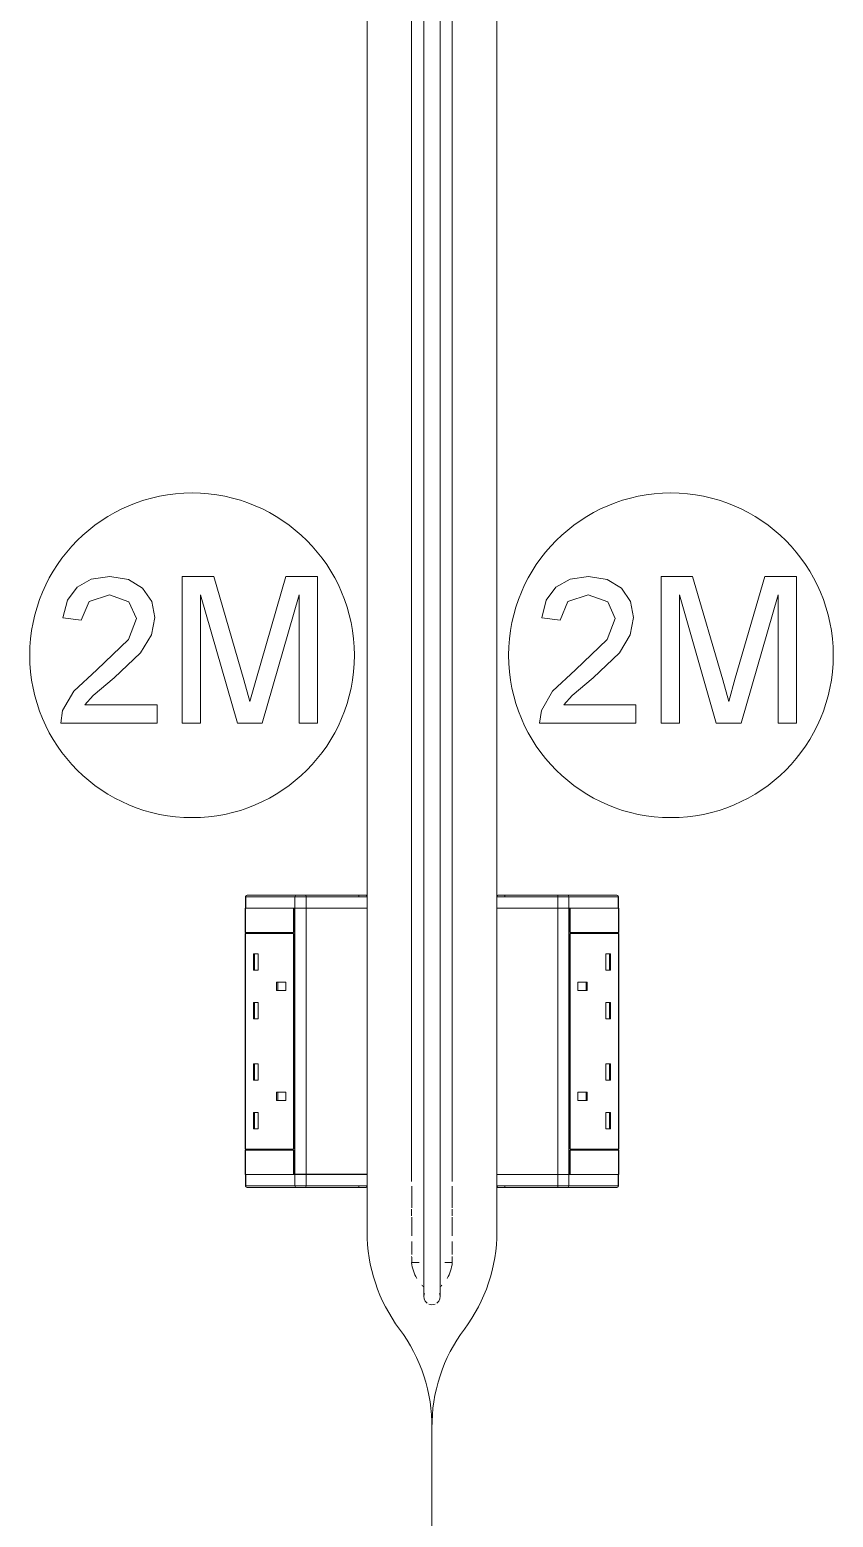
# Model space of a CAD drawing. Header units: millimetres. Extents: x 155927 to 295199, y -4084 to 97293.
# Drawn here: x 186721 to 187216, y 12139 to 13055 of the extents above; entities that cross this region are included whole.
import ezdxf

# ---------------------------------------------------------------- set-up
doc = ezdxf.new("R2010")
doc.units = ezdxf.units.MM
doc.header["$MEASUREMENT"] = 0
doc.layers.add('I-FURN', color=8, linetype='CONTINUOUS', lineweight=9)

msp = doc.modelspace()

# ---------------------------------------------------------------- linework, layer by layer
at = {"layer": 'I-FURN'}
for p, q in [((186928.98, 12520.8), (186928.98, 13224.5)), ((186928.98, 13224.5), (186928.98, 12520.8)), ((187008.98, 13224.5), (187008.98, 12520.8)), ((187008.98, 12520.8), (187008.98, 13224.5)), ((186956.45, 12345.41), (186956.45, 13183.59)), ((186963.98, 13183.59), (186963.98, 12345.41)), ((186973.98, 12345.41), (186973.98, 13183.59)), ((186981.51, 13183.59), (186981.51, 12345.41)), ((186750.33, 12711.54), (186744.41, 12703.56)), ((186759.13, 12716.43), (186750.33, 12711.54)), ((186770.49, 12718.05), (186759.13, 12716.43)), ((186781.94, 12716.24), (186770.49, 12718.05)), ((186790.72, 12710.81), (186781.94, 12716.24)), ((186796.31, 12702.7), (186790.72, 12710.81)), ((186834.57, 12718.05), (186815.13, 12718.05)), ((186815.13, 12718.05), (186815.13, 12627.64)), ((186853.07, 12654.33), (186834.57, 12718.05)), ((186879.03, 12718.05), (186860.84, 12655.43)), ((186898.47, 12718.05), (186879.03, 12718.05)), ((186898.47, 12627.64), (186898.47, 12718.05)), ((187045.33, 12711.54), (187039.41, 12703.56)), ((187054.13, 12716.43), (187045.33, 12711.54)), ((187065.49, 12718.05), (187054.13, 12716.43)), ((187076.94, 12716.24), (187065.49, 12718.05)), ((187085.72, 12710.81), (187076.94, 12716.24)), ((187091.31, 12702.7), (187085.72, 12710.81)), ((187129.57, 12718.05), (187110.13, 12718.05)), ((187110.13, 12718.05), (187110.13, 12627.64)), ((187148.07, 12654.33), (187129.57, 12718.05)), ((187174.03, 12718.05), (187155.84, 12655.43)), ((187193.47, 12718.05), (187174.03, 12718.05)), ((187193.47, 12627.64), (187193.47, 12718.05)), ((186744.41, 12703.56), (186741.67, 12692.63)), ((186752.97, 12691.21), (186757.72, 12702.62)), ((186757.72, 12702.62), (186770.25, 12706.75)), ((186770.25, 12706.75), (186782.27, 12702.53)), ((186782.27, 12702.53), (186786.87, 12692.16)), ((186798.17, 12692.85), (186796.31, 12702.7)), ((186826.43, 12627.64), (186826.43, 12706.75)), ((186826.43, 12706.75), (186849.14, 12627.64)), ((186864.46, 12627.64), (186887.17, 12706.75)), ((186887.17, 12706.75), (186887.17, 12627.64)), ((187039.41, 12703.56), (187036.67, 12692.63)), ((187047.97, 12691.21), (187052.72, 12702.62)), ((187052.72, 12702.62), (187065.25, 12706.75)), ((187065.25, 12706.75), (187077.27, 12702.53)), ((187077.27, 12702.53), (187081.87, 12692.16)), ((187093.17, 12692.85), (187091.31, 12702.7)), ((187121.43, 12627.64), (187121.43, 12706.75)), ((187121.43, 12706.75), (187144.14, 12627.64)), ((187159.46, 12627.64), (187182.17, 12706.75)), ((187182.17, 12706.75), (187182.17, 12627.64)), ((186741.67, 12692.63), (186752.97, 12691.21)), ((186786.87, 12692.16), (186781.99, 12679.36)), ((186796.16, 12682.13), (186798.17, 12692.85)), ((187036.67, 12692.63), (187047.97, 12691.21)), ((187081.87, 12692.16), (187076.99, 12679.36)), ((187091.16, 12682.13), (187093.17, 12692.85)), ((186789.49, 12671.05), (186796.16, 12682.13)), ((187084.49, 12671.05), (187091.16, 12682.13)), ((186781.99, 12679.36), (186762.48, 12660.53)), ((187076.99, 12679.36), (187057.48, 12660.53)), ((186773.3, 12655.57), (186789.49, 12671.05)), ((187068.3, 12655.57), (187084.49, 12671.05)), ((186762.48, 12660.53), (186748.33, 12647.43)), ((186760.3, 12644.69), (186773.3, 12655.57)), ((186860.84, 12655.43), (186856.8, 12641.02)), ((187057.48, 12660.53), (187043.33, 12647.43)), ((187055.3, 12644.69), (187068.3, 12655.57)), ((187155.84, 12655.43), (187151.8, 12641.02)), ((186748.33, 12647.43), (186741.47, 12635.43)), ((186856.8, 12641.02), (186853.07, 12654.33)), ((187043.33, 12647.43), (187036.47, 12635.43)), ((187151.8, 12641.02), (187148.07, 12654.33)), ((186755.2, 12638.94), (186760.3, 12644.69)), ((186799.59, 12638.94), (186755.2, 12638.94)), ((186799.59, 12627.64), (186799.59, 12638.94)), ((187050.2, 12638.94), (187055.3, 12644.69)), ((187094.59, 12638.94), (187050.2, 12638.94)), ((187094.59, 12627.64), (187094.59, 12638.94)), ((186741.47, 12635.43), (186740.25, 12627.64)), ((186740.25, 12627.64), (186799.59, 12627.64)), ((186815.13, 12627.64), (186826.43, 12627.64)), ((186849.14, 12627.64), (186864.46, 12627.64)), ((186887.17, 12627.64), (186898.47, 12627.64)), ((187036.47, 12635.43), (187035.25, 12627.64)), ((187035.25, 12627.64), (187094.59, 12627.64)), ((187110.13, 12627.64), (187121.43, 12627.64)), ((187144.14, 12627.64), (187159.46, 12627.64)), ((187182.17, 12627.64), (187193.47, 12627.64)), ((186854.14, 12520.8), (186854.14, 12513.8)), ((186854.14, 12520.8), (186854.32, 12520.8)), ((186854.14, 12520.8), (186854.14, 12513.8)), ((186854.14, 12513.8), (186854.14, 12520.8)), ((186854.32, 12520.8), (186884.6, 12520.8)), ((186854.32, 12520.8), (186854.32, 12513.8)), ((186854.47, 12521.54), (186854.5, 12521.57)), ((186885.42, 12521.8), (186855.14, 12521.8)), ((186885.42, 12521.8), (186855.14, 12521.8)), ((186884.6, 12520.8), (186891.52, 12520.8)), ((186884.6, 12520.8), (186884.6, 12513.8)), ((186885.42, 12521.8), (186923.99, 12521.8)), ((186890.95, 12521.8), (186885.42, 12521.8)), ((186927.98, 12521.8), (186890.95, 12521.8)), ((186891.52, 12520.8), (186928.98, 12520.8)), ((186891.52, 12520.8), (186891.52, 12513.8)), ((186923.99, 12521.8), (186923.99, 12520.8)), ((186923.99, 12521.8), (186927.98, 12521.8)), ((186928.98, 12520.8), (186928.98, 12513.8)), ((186928.99, 12513.8), (186928.99, 12520.8)), ((187008.97, 12520.8), (187008.97, 12513.8)), ((187008.98, 12520.8), (187046.43, 12520.8)), ((187008.98, 12520.8), (187008.98, 12513.8)), ((187009.97, 12521.8), (187009.97, 12521.8)), ((187047, 12521.8), (187009.97, 12521.8)), ((187009.97, 12521.8), (187013.97, 12521.8)), ((187013.97, 12520.8), (187013.97, 12521.8)), ((187013.97, 12521.8), (187052.53, 12521.8)), ((187046.43, 12520.8), (187053.35, 12520.8)), ((187046.43, 12520.8), (187046.43, 12513.8)), ((187052.53, 12521.8), (187047, 12521.8)), ((187082.81, 12521.8), (187052.53, 12521.8)), ((187082.81, 12521.8), (187052.53, 12521.8)), ((187053.35, 12520.8), (187083.63, 12520.8)), ((187053.35, 12520.8), (187053.35, 12513.8)), ((187083.44, 12521.57), (187083.47, 12521.55)), ((187083.63, 12520.8), (187083.81, 12520.8)), ((187083.63, 12520.8), (187083.63, 12513.8)), ((187083.81, 12513.8), (187083.81, 12520.8)), ((187083.81, 12513.8), (187083.81, 12520.8)), ((187083.81, 12513.8), (187083.81, 12520.8)), ((186853.94, 12498.73), (186853.94, 12513.73)), ((186853.94, 12513.73), (186883.77, 12513.73)), ((186854.14, 12513.8), (186854.32, 12513.8)), ((186854.14, 12513.7), (186854.14, 12349.8)), ((186854.32, 12513.8), (186884.6, 12513.8)), ((186883.77, 12513.73), (186883.77, 12498.73)), ((186883.97, 12498.73), (186883.97, 12513.7)), ((186883.97, 12513.7), (186884.6, 12513.7)), ((186884.6, 12513.8), (186891.52, 12513.8)), ((186891.52, 12513.7), (186884.6, 12513.7)), ((186884.6, 12513.7), (186884.6, 12349.8)), ((186891.52, 12513.8), (186928.98, 12513.8)), ((186928.98, 12513.7), (186891.52, 12513.7)), ((186891.52, 12513.7), (186891.52, 12349.8)), ((186928.98, 12513.7), (186928.98, 12349.8)), ((186928.99, 12349.8), (186928.99, 12513.7)), ((187008.97, 12513.67), (187008.97, 12349.77)), ((187008.98, 12513.8), (187046.43, 12513.8)), ((187008.98, 12349.77), (187008.98, 12513.67)), ((187046.43, 12513.67), (187008.98, 12513.67)), ((187046.43, 12513.8), (187053.35, 12513.8)), ((187046.43, 12349.77), (187046.43, 12513.67)), ((187053.35, 12513.67), (187046.43, 12513.67)), ((187054.19, 12513.73), (187051.73, 12513.73)), ((187053.35, 12513.8), (187083.63, 12513.8)), ((187053.35, 12349.77), (187053.35, 12513.67)), ((187053.35, 12513.67), (187053.99, 12513.67)), ((187053.99, 12513.67), (187053.99, 12498.73)), ((187054.19, 12498.73), (187054.19, 12513.73)), ((187054.19, 12513.73), (187084.01, 12513.73)), ((187083.63, 12513.8), (187083.81, 12513.8)), ((187083.81, 12349.77), (187083.81, 12513.67)), ((187084.01, 12513.73), (187084.01, 12498.73)), ((186883.77, 12498.73), (186853.94, 12498.73)), ((186854.32, 12498.23), (186854.32, 12498.73)), ((187084.01, 12498.73), (187054.19, 12498.73)), ((187083.63, 12498.73), (187083.63, 12498.23)), ((186853.94, 12498.23), (186883.77, 12498.23)), ((186853.94, 12365.23), (186853.94, 12498.23)), ((186883.77, 12498.23), (186883.77, 12365.23)), ((186883.97, 12365.23), (186883.97, 12498.23)), ((187053.99, 12498.23), (187053.99, 12365.23)), ((187054.19, 12365.23), (187054.19, 12498.23)), ((187084.01, 12498.23), (187054.19, 12498.23)), ((187084.01, 12498.23), (187084.01, 12365.23)), ((186858.97, 12485.63), (186858.97, 12475.63)), ((186858.97, 12485.63), (186861.83, 12485.63)), ((186859.7, 12485.63), (186859.7, 12475.63)), ((186861.83, 12485.63), (186861.83, 12475.63)), ((187078.99, 12485.63), (187076.12, 12485.63)), ((187076.12, 12475.63), (187076.12, 12485.63)), ((187078.25, 12475.63), (187078.25, 12485.63)), ((187078.99, 12475.63), (187078.99, 12485.63)), ((186858.97, 12475.63), (186861.83, 12475.63)), ((187078.99, 12475.63), (187076.12, 12475.63)), ((186873.3, 12468.13), (186873.3, 12463.13)), ((186879.04, 12468.13), (186873.3, 12468.13)), ((186873.3, 12463.13), (186879.04, 12463.13)), ((186874.04, 12468.13), (186874.04, 12463.13)), ((186879.04, 12463.13), (186879.04, 12468.13)), ((187064.65, 12468.13), (187058.91, 12468.13)), ((187058.91, 12463.13), (187058.91, 12468.13)), ((187064.65, 12463.13), (187058.91, 12463.13)), ((187063.91, 12463.13), (187063.91, 12468.13)), ((187064.65, 12463.13), (187064.65, 12468.13)), ((186858.97, 12455.63), (186858.97, 12445.63)), ((186858.97, 12455.63), (186861.83, 12455.63)), ((186859.7, 12455.63), (186859.7, 12445.63)), ((186861.83, 12455.63), (186861.83, 12445.63)), ((187078.99, 12455.63), (187076.12, 12455.63)), ((187076.12, 12445.63), (187076.12, 12455.63)), ((187078.25, 12445.63), (187078.25, 12455.63)), ((187078.99, 12445.63), (187078.99, 12455.63)), ((186858.97, 12445.63), (186861.83, 12445.63)), ((187078.99, 12445.63), (187076.12, 12445.63)), ((186858.97, 12417.84), (186858.97, 12407.84)), ((186858.97, 12417.84), (186861.83, 12417.84)), ((186859.7, 12417.84), (186859.7, 12407.84)), ((186861.83, 12417.84), (186861.83, 12407.84)), ((187078.99, 12417.84), (187076.12, 12417.84)), ((187076.12, 12407.84), (187076.12, 12417.84)), ((187078.25, 12407.84), (187078.25, 12417.84)), ((187078.99, 12407.84), (187078.99, 12417.84)), ((186858.97, 12407.84), (186861.83, 12407.84)), ((187078.99, 12407.84), (187076.12, 12407.84)), ((186873.3, 12400.34), (186873.3, 12395.34)), ((186873.3, 12400.34), (186879.04, 12400.34)), ((186874.04, 12400.34), (186874.04, 12395.34)), ((186879.04, 12400.34), (186879.04, 12395.34)), ((187058.91, 12400.34), (187058.91, 12395.34)), ((187064.65, 12400.34), (187058.91, 12400.34)), ((187063.91, 12395.34), (187063.91, 12400.34)), ((187064.65, 12395.34), (187064.65, 12400.34)), ((186873.3, 12395.34), (186879.04, 12395.34)), ((187058.91, 12395.34), (187064.65, 12395.34)), ((186858.97, 12387.84), (186858.97, 12377.84)), ((186858.97, 12387.84), (186861.83, 12387.84)), ((186859.7, 12387.84), (186859.7, 12377.84)), ((186861.83, 12387.84), (186861.83, 12377.84)), ((187078.99, 12387.84), (187076.12, 12387.84)), ((187076.12, 12377.84), (187076.12, 12387.84)), ((187078.25, 12377.84), (187078.25, 12387.84)), ((187078.99, 12377.84), (187078.99, 12387.84)), ((186858.97, 12377.84), (186861.83, 12377.84)), ((187078.99, 12377.84), (187076.12, 12377.84)), ((186853.94, 12365.23), (186883.77, 12365.23)), ((186853.94, 12364.73), (186883.77, 12364.73)), ((186853.94, 12349.73), (186853.94, 12364.73)), ((186854.32, 12364.73), (186854.32, 12365.23)), ((186883.77, 12364.73), (186883.77, 12349.73)), ((186883.97, 12349.8), (186883.97, 12364.73)), ((187053.99, 12364.73), (187053.99, 12349.77)), ((187084.01, 12365.23), (187054.19, 12365.23)), ((187054.19, 12349.73), (187054.19, 12364.73)), ((187054.19, 12364.73), (187084.01, 12364.73)), ((187083.63, 12365.23), (187083.63, 12364.73)), ((187084.01, 12364.73), (187084.01, 12349.73)), ((186883.77, 12349.73), (186853.94, 12349.73)), ((186854.14, 12349.67), (186854.14, 12342.67)), ((186854.32, 12349.67), (186854.14, 12349.67)), ((186854.14, 12349.67), (186854.14, 12342.67)), ((186854.14, 12349.67), (186854.14, 12342.67)), ((186854.32, 12342.67), (186854.32, 12349.67)), ((186884.6, 12349.67), (186854.32, 12349.67)), ((186883.77, 12349.73), (186886.22, 12349.73)), ((186884.6, 12349.8), (186883.97, 12349.8)), ((186884.6, 12349.8), (186891.52, 12349.8)), ((186884.6, 12342.67), (186884.6, 12349.67)), ((186891.52, 12349.67), (186884.6, 12349.67)), ((186891.52, 12349.8), (186928.98, 12349.8)), ((186891.52, 12342.67), (186891.52, 12349.67)), ((186928.98, 12349.67), (186891.52, 12349.67)), ((186928.98, 12342.67), (186928.98, 12349.67)), ((186928.99, 12342.67), (186928.99, 12349.67)), ((186963.98, 12345.41), (186963.98, 12342.57)), ((186973.98, 12344.64), (186973.98, 12345.41)), ((186973.98, 12341.81), (186973.98, 12344.64)), ((187008.97, 12349.67), (187008.97, 12342.67)), ((187008.98, 12349.77), (187046.43, 12349.77)), ((187008.98, 12342.67), (187008.98, 12349.67)), ((187046.43, 12349.67), (187008.98, 12349.67)), ((187046.43, 12349.77), (187053.35, 12349.77)), ((187046.43, 12342.67), (187046.43, 12349.67)), ((187053.35, 12349.67), (187046.43, 12349.67)), ((187053.99, 12349.77), (187053.35, 12349.77)), ((187053.35, 12342.67), (187053.35, 12349.67)), ((187083.63, 12349.67), (187053.35, 12349.67)), ((187084.01, 12349.73), (187054.19, 12349.73)), ((187083.63, 12342.67), (187083.63, 12349.67)), ((187083.81, 12349.67), (187083.63, 12349.67)), ((187083.81, 12342.67), (187083.81, 12349.67)), ((187083.81, 12342.67), (187083.81, 12349.67)), ((187083.81, 12349.67), (187083.81, 12342.67)), ((186854.32, 12342.67), (186854.14, 12342.67)), ((186884.6, 12342.67), (186854.32, 12342.67)), ((186854.51, 12341.9), (186854.48, 12341.92)), ((186855.14, 12341.67), (186885.42, 12341.67)), ((186855.14, 12341.67), (186885.42, 12341.67)), ((186891.52, 12342.67), (186884.6, 12342.67)), ((186923.99, 12341.67), (186885.42, 12341.67)), ((186885.42, 12341.67), (186890.95, 12341.67)), ((186890.95, 12341.67), (186927.98, 12341.67)), ((186928.98, 12342.67), (186891.52, 12342.67)), ((186923.99, 12342.67), (186923.99, 12341.67)), ((186927.98, 12341.67), (186923.99, 12341.67)), ((186927.98, 12341.67), (186927.99, 12341.67)), ((186928.98, 12314.5), (186928.98, 12342.67)), ((186928.98, 12342.67), (186928.98, 12314.5)), ((186956.48, 12329.22), (186956.48, 12342.46)), ((186963.98, 12342.57), (186963.98, 12339.74)), ((186963.98, 12339.74), (186963.98, 12336.92)), ((186963.98, 12336.92), (186963.98, 12334.11)), ((186963.98, 12334.11), (186963.98, 12331.32)), ((186973.98, 12338.98), (186973.98, 12341.81)), ((186973.98, 12336.16), (186973.98, 12338.98)), ((186973.98, 12333.36), (186973.98, 12336.16)), ((186981.48, 12342.46), (186981.48, 12329.22)), ((187008.98, 12342.67), (187008.98, 12314.5)), ((187008.98, 12314.5), (187008.98, 12342.67)), ((187046.43, 12342.67), (187008.98, 12342.67)), ((187013.97, 12341.67), (187009.97, 12341.67)), ((187009.97, 12341.67), (187047, 12341.67)), ((187013.97, 12341.67), (187013.97, 12342.67)), ((187052.53, 12341.67), (187013.97, 12341.67)), ((187053.35, 12342.67), (187046.43, 12342.67)), ((187047, 12341.67), (187052.53, 12341.67)), ((187052.53, 12341.67), (187082.81, 12341.67)), ((187052.53, 12341.67), (187082.81, 12341.67)), ((187083.63, 12342.67), (187053.35, 12342.67)), ((187083.48, 12341.93), (187083.45, 12341.9)), ((187083.81, 12342.67), (187083.63, 12342.67)), ((186956.45, 12324.25), (186956.45, 12328.33)), ((186963.98, 12331.32), (186963.98, 12328.55)), ((186963.98, 12328.55), (186963.98, 12325.81)), ((186963.98, 12325.81), (186963.98, 12323.1)), ((186973.98, 12330.57), (186973.98, 12333.36)), ((186973.98, 12327.81), (186973.98, 12330.57)), ((186973.98, 12325.08), (186973.98, 12327.81)), ((186973.98, 12322.38), (186973.98, 12325.08)), ((186981.51, 12328.33), (186981.51, 12324.25)), ((186956.48, 12311.99), (186956.48, 12323.49)), ((186963.98, 12323.1), (186963.98, 12320.43)), ((186963.98, 12320.43), (186963.98, 12317.79)), ((186963.98, 12317.79), (186963.98, 12315.2)), ((186973.98, 12319.71), (186973.98, 12322.38)), ((186973.98, 12317.09), (186973.98, 12319.71)), ((186973.98, 12314.51), (186973.98, 12317.09)), ((186981.48, 12323.49), (186981.48, 12311.99)), ((186956.48, 12300.42), (186956.48, 12308.44)), ((186963.98, 12315.2), (186963.98, 12312.66)), ((186963.98, 12312.66), (186963.98, 12310.17)), ((186963.98, 12310.17), (186963.98, 12307.74)), ((186963.98, 12307.74), (186963.98, 12305.37)), ((186973.98, 12311.99), (186973.98, 12314.51)), ((186973.98, 12309.51), (186973.98, 12311.99)), ((186973.98, 12307.1), (186973.98, 12309.51)), ((186973.98, 12304.74), (186973.98, 12307.1)), ((186981.48, 12308.44), (186981.48, 12300.42)), ((186956.45, 12299.21), (186956.45, 12299.32)), ((186956.48, 12295.41), (186956.48, 12298.83)), ((186963.98, 12305.37), (186963.98, 12303.06)), ((186963.98, 12303.06), (186963.98, 12300.82)), ((186963.98, 12300.82), (186963.98, 12298.65)), ((186963.98, 12298.65), (186963.98, 12296.56)), ((186973.98, 12302.45), (186973.98, 12304.74)), ((186973.98, 12300.23), (186973.98, 12302.45)), ((186973.98, 12298.08), (186973.98, 12300.23)), ((186973.98, 12296), (186973.98, 12298.08)), ((186981.48, 12298.83), (186981.48, 12295.41)), ((186981.51, 12299.32), (186981.51, 12299.21)), ((186956.48, 12295.41), (186961.02, 12295.41)), ((186963.98, 12296.56), (186963.98, 12294.54)), ((186963.98, 12294.54), (186963.98, 12292.61)), ((186963.98, 12292.61), (186963.98, 12290.75)), ((186963.98, 12290.75), (186963.98, 12288.99)), ((186963.98, 12288.99), (186963.98, 12287.32)), ((186973.98, 12294.01), (186973.98, 12296)), ((186973.98, 12292.1), (186973.98, 12294.01)), ((186973.98, 12290.27), (186973.98, 12292.1)), ((186973.98, 12288.53), (186973.98, 12290.27)), ((186973.98, 12286.88), (186973.98, 12288.53)), ((186976.93, 12295.41), (186981.48, 12295.41)), ((186963.98, 12287.32), (186963.98, 12285.74)), ((186963.98, 12285.74), (186963.98, 12284.25)), ((186963.98, 12284.25), (186963.98, 12282.87)), ((186963.98, 12282.87), (186963.98, 12281.58)), ((186963.98, 12281.58), (186963.98, 12280.4)), ((186963.98, 12280.4), (186963.98, 12279.32)), ((186963.98, 12279.32), (186963.98, 12278.34)), ((186973.98, 12285.33), (186973.98, 12286.88)), ((186973.98, 12283.87), (186973.98, 12285.33)), ((186973.98, 12282.51), (186973.98, 12283.87)), ((186973.98, 12281.25), (186973.98, 12282.51)), ((186973.98, 12280.1), (186973.98, 12281.25)), ((186973.98, 12279.04), (186973.98, 12280.1)), ((186973.98, 12278.1), (186973.98, 12279.04)), ((186963.98, 12278.34), (186963.98, 12277.47)), ((186963.98, 12277.47), (186963.98, 12276.72)), ((186963.98, 12276.72), (186963.98, 12276.07)), ((186963.98, 12276.07), (186963.98, 12275.53)), ((186963.98, 12275.53), (186963.98, 12275.1)), ((186963.98, 12275.1), (186963.98, 12274.79)), ((186963.98, 12274.79), (186963.98, 12274.59)), ((186963.98, 12274.59), (186963.98, 12274.5)), ((186963.98, 12274.5), (186963.98, 12274.5)), ((186973.98, 12277.26), (186973.98, 12278.1)), ((186973.98, 12276.53), (186973.98, 12277.26)), ((186973.98, 12275.91), (186973.98, 12276.53)), ((186973.98, 12275.4), (186973.98, 12275.91)), ((186973.98, 12275.01), (186973.98, 12275.4)), ((186973.98, 12274.72), (186973.98, 12275.01)), ((186973.98, 12274.55), (186973.98, 12274.72)), ((186973.98, 12274.5), (186973.98, 12274.55)), ((186968.98, 12069.5), (186968.98, 12193.39)), ((186968.98, 12193.39), (186968.98, 12069.5)), ((186968.98, 12193.39), (186968.98, 12069.5)), ((186968.98, 12069.5), (186968.98, 12193.39))]:
    msp.add_line(p, q, dxfattribs=at)
at = {"layer": 'I-FURN', "flags": 128}
for points in [[(186854.14, 12520.8), (186854.14, 12520.84), (186854.14, 12520.88), (186854.15, 12520.92), (186854.15, 12520.95), (186854.16, 12520.99), (186854.17, 12521.03), (186854.18, 12521.07), (186854.19, 12521.11), (186854.2, 12521.15), (186854.22, 12521.18), (186854.24, 12521.22), (186854.25, 12521.26), (186854.27, 12521.29)], [(186890.95, 12521.8), (186890.82, 12521.8), (186890.68, 12521.8), (186890.54, 12521.8), (186890.4, 12521.8), (186890.25, 12521.8), (186890.1, 12521.8), (186889.95, 12521.8), (186889.8, 12521.8), (186889.65, 12521.8), (186889.49, 12521.8), (186889.33, 12521.8), (186889.17, 12521.8), (186889.02, 12521.8), (186888.86, 12521.8), (186888.7, 12521.8), (186888.54, 12521.8), (186888.38, 12521.8), (186888.22, 12521.8), (186888.06, 12521.8), (186887.9, 12521.8), (186887.74, 12521.8), (186887.59, 12521.8), (186887.44, 12521.8), (186887.29, 12521.8), (186887.14, 12521.8), (186886.99, 12521.8), (186886.85, 12521.8), (186886.71, 12521.8), (186886.57, 12521.8), (186886.44, 12521.8), (186886.31, 12521.8), (186886.18, 12521.8), (186886.06, 12521.8), (186885.94, 12521.8), (186885.83, 12521.8), (186885.72, 12521.8), (186885.61, 12521.8), (186885.51, 12521.8), (186885.42, 12521.8)], [(186927.98, 12521.8), (186927.7, 12521.8), (186927.29, 12521.8), (186926.74, 12521.8), (186926.05, 12521.8), (186925.24, 12521.8), (186924.29, 12521.8), (186923.21, 12521.8), (186922, 12521.8), (186920.67, 12521.8), (186919.21, 12521.8), (186917.62, 12521.8), (186915.92, 12521.8), (186914.1, 12521.8), (186912.17, 12521.8), (186910.13, 12521.8), (186907.97, 12521.8), (186905.72, 12521.8), (186903.36, 12521.8), (186900.9, 12521.8), (186898.36, 12521.8), (186895.72, 12521.8), (186893, 12521.8), (186890.95, 12521.8)], [(186923.99, 12521.8), (186924.15, 12521.8), (186924.31, 12521.8), (186924.46, 12521.8), (186924.62, 12521.8), (186924.78, 12521.8), (186924.94, 12521.8), (186925.09, 12521.8), (186925.24, 12521.8), (186925.4, 12521.8), (186925.54, 12521.8), (186925.69, 12521.8), (186925.83, 12521.8), (186925.97, 12521.8), (186926.11, 12521.8), (186926.24, 12521.8), (186926.37, 12521.8), (186926.5, 12521.8), (186926.62, 12521.8), (186926.74, 12521.8), (186926.86, 12521.8), (186926.96, 12521.8), (186927.07, 12521.8), (186927.17, 12521.8), (186927.26, 12521.8), (186927.35, 12521.8), (186927.44, 12521.8), (186927.51, 12521.8), (186927.59, 12521.8), (186927.65, 12521.8), (186927.71, 12521.8), (186927.77, 12521.8), (186927.82, 12521.8), (186927.86, 12521.8), (186927.9, 12521.8), (186927.93, 12521.8), (186927.95, 12521.8), (186927.97, 12521.8), (186927.98, 12521.8), (186927.99, 12521.8)], [(186927.99, 12521.8), (186927.98, 12521.8), (186927.98, 12521.8)], [(186927.99, 12521.8), (186928.03, 12521.79), (186928.07, 12521.79), (186928.11, 12521.79), (186928.15, 12521.78), (186928.18, 12521.78), (186928.22, 12521.77), (186928.26, 12521.76), (186928.3, 12521.74), (186928.34, 12521.73), (186928.38, 12521.72), (186928.41, 12521.7), (186928.45, 12521.68), (186928.48, 12521.66), (186928.52, 12521.64), (186928.55, 12521.62), (186928.58, 12521.6), (186928.61, 12521.57), (186928.65, 12521.55), (186928.68, 12521.52), (186928.7, 12521.49), (186928.73, 12521.46), (186928.76, 12521.43), (186928.78, 12521.4), (186928.81, 12521.37), (186928.83, 12521.34), (186928.85, 12521.3), (186928.87, 12521.27), (186928.89, 12521.23), (186928.9, 12521.19), (186928.92, 12521.16), (186928.93, 12521.12), (186928.94, 12521.08), (186928.95, 12521.04), (186928.96, 12521), (186928.97, 12520.97), (186928.98, 12520.93), (186928.98, 12520.89), (186928.98, 12520.85), (186928.99, 12520.81), (186928.99, 12520.8)], [(187008.97, 12520.8), (187008.97, 12520.84), (187008.97, 12520.88), (187008.97, 12520.92), (187008.98, 12520.95), (187008.99, 12520.99), (187009, 12521.03), (187009.01, 12521.07), (187009.02, 12521.11), (187009.03, 12521.15), (187009.05, 12521.18), (187009.06, 12521.22), (187009.08, 12521.26), (187009.1, 12521.29), (187009.12, 12521.33), (187009.14, 12521.36), (187009.17, 12521.39), (187009.19, 12521.42), (187009.22, 12521.45), (187009.24, 12521.48), (187009.27, 12521.51), (187009.3, 12521.54), (187009.33, 12521.57), (187009.36, 12521.59), (187009.39, 12521.61), (187009.43, 12521.64), (187009.46, 12521.66), (187009.5, 12521.68), (187009.53, 12521.7), (187009.57, 12521.71), (187009.6, 12521.73), (187009.64, 12521.74), (187009.68, 12521.75), (187009.72, 12521.76), (187009.76, 12521.77), (187009.8, 12521.78), (187009.84, 12521.79), (187009.88, 12521.79), (187009.92, 12521.79), (187009.96, 12521.8), (187009.97, 12521.8)], [(187047, 12521.8), (187044.22, 12521.8), (187041.52, 12521.8), (187038.91, 12521.8), (187036.38, 12521.8), (187033.95, 12521.8), (187031.62, 12521.8), (187029.4, 12521.8), (187027.27, 12521.8), (187025.26, 12521.8), (187023.35, 12521.8), (187021.57, 12521.8), (187019.9, 12521.8), (187018.35, 12521.8), (187016.92, 12521.8), (187015.62, 12521.8), (187014.44, 12521.8), (187013.4, 12521.8), (187012.49, 12521.8), (187011.7, 12521.8), (187011.06, 12521.8), (187010.54, 12521.8), (187010.17, 12521.8), (187009.97, 12521.8)], [(187009.97, 12521.8), (187009.97, 12521.8), (187009.98, 12521.8), (187010, 12521.8), (187010.02, 12521.8), (187010.05, 12521.8), (187010.08, 12521.8), (187010.12, 12521.8), (187010.17, 12521.8), (187010.22, 12521.8), (187010.28, 12521.8), (187010.35, 12521.8), (187010.42, 12521.8), (187010.5, 12521.8), (187010.58, 12521.8), (187010.67, 12521.8), (187010.76, 12521.8), (187010.86, 12521.8), (187010.96, 12521.8), (187011.07, 12521.8), (187011.18, 12521.8), (187011.3, 12521.8), (187011.42, 12521.8), (187011.54, 12521.8), (187011.67, 12521.8), (187011.81, 12521.8), (187011.94, 12521.8), (187012.08, 12521.8), (187012.22, 12521.8), (187012.37, 12521.8), (187012.52, 12521.8), (187012.67, 12521.8), (187012.82, 12521.8), (187012.97, 12521.8), (187013.13, 12521.8), (187013.29, 12521.8), (187013.45, 12521.8), (187013.6, 12521.8), (187013.76, 12521.8), (187013.92, 12521.8), (187013.97, 12521.8)], [(187052.53, 12521.8), (187052.44, 12521.8), (187052.34, 12521.8), (187052.24, 12521.8), (187052.13, 12521.8), (187052.01, 12521.8), (187051.9, 12521.8), (187051.77, 12521.8), (187051.65, 12521.8), (187051.52, 12521.8), (187051.38, 12521.8), (187051.25, 12521.8), (187051.1, 12521.8), (187050.96, 12521.8), (187050.82, 12521.8), (187050.67, 12521.8), (187050.52, 12521.8), (187050.36, 12521.8), (187050.21, 12521.8), (187050.05, 12521.8), (187049.89, 12521.8), (187049.74, 12521.8), (187049.58, 12521.8), (187049.42, 12521.8), (187049.26, 12521.8), (187049.1, 12521.8), (187048.94, 12521.8), (187048.78, 12521.8), (187048.62, 12521.8), (187048.46, 12521.8), (187048.31, 12521.8), (187048.15, 12521.8), (187048, 12521.8), (187047.85, 12521.8), (187047.7, 12521.8), (187047.55, 12521.8), (187047.41, 12521.8), (187047.27, 12521.8), (187047.13, 12521.8), (187047, 12521.8)], [(187083.68, 12521.3), (187083.7, 12521.27), (187083.71, 12521.23), (187083.73, 12521.19), (187083.75, 12521.16), (187083.76, 12521.12), (187083.77, 12521.08), (187083.78, 12521.04), (187083.79, 12521), (187083.8, 12520.97), (187083.81, 12520.93), (187083.81, 12520.89), (187083.81, 12520.85), (187083.81, 12520.81), (187083.81, 12520.8)], [(186854.28, 12342.17), (186854.26, 12342.2), (186854.24, 12342.24), (186854.22, 12342.27), (186854.21, 12342.31), (186854.19, 12342.35), (186854.18, 12342.39), (186854.17, 12342.43), (186854.16, 12342.46), (186854.15, 12342.5), (186854.15, 12342.54), (186854.14, 12342.58), (186854.14, 12342.62), (186854.14, 12342.66), (186854.14, 12342.67)], [(186885.42, 12341.67), (186885.51, 12341.67), (186885.61, 12341.67), (186885.72, 12341.67), (186885.83, 12341.67), (186885.94, 12341.67), (186886.06, 12341.67), (186886.18, 12341.67), (186886.31, 12341.67), (186886.44, 12341.67), (186886.57, 12341.67), (186886.71, 12341.67), (186886.85, 12341.67), (186886.99, 12341.67), (186887.14, 12341.67), (186887.29, 12341.67), (186887.44, 12341.67), (186887.59, 12341.67), (186887.75, 12341.67), (186887.9, 12341.67), (186888.06, 12341.67), (186888.22, 12341.67), (186888.38, 12341.67), (186888.54, 12341.67), (186888.7, 12341.67), (186888.86, 12341.67), (186889.02, 12341.67), (186889.17, 12341.67), (186889.33, 12341.67), (186889.49, 12341.67), (186889.65, 12341.67), (186889.8, 12341.67), (186889.95, 12341.67), (186890.1, 12341.67), (186890.25, 12341.67), (186890.4, 12341.67), (186890.54, 12341.67), (186890.68, 12341.67), (186890.82, 12341.67), (186890.95, 12341.67)], [(186890.95, 12341.67), (186893.73, 12341.67), (186896.43, 12341.67), (186899.05, 12341.67), (186901.57, 12341.67), (186904, 12341.67), (186906.33, 12341.67), (186908.56, 12341.67), (186910.68, 12341.67), (186912.7, 12341.67), (186914.6, 12341.67), (186916.39, 12341.67), (186918.06, 12341.67), (186919.61, 12341.67), (186921.03, 12341.67), (186922.34, 12341.67), (186923.51, 12341.67), (186924.55, 12341.67), (186925.47, 12341.67), (186926.25, 12341.67), (186926.9, 12341.67), (186927.41, 12341.67), (186927.79, 12341.67), (186927.98, 12341.67)], [(186927.99, 12341.67), (186927.98, 12341.67), (186927.97, 12341.67), (186927.96, 12341.67), (186927.94, 12341.67), (186927.91, 12341.67), (186927.87, 12341.67), (186927.83, 12341.67), (186927.78, 12341.67), (186927.73, 12341.67), (186927.67, 12341.67), (186927.61, 12341.67), (186927.53, 12341.67), (186927.46, 12341.67), (186927.38, 12341.67), (186927.29, 12341.67), (186927.19, 12341.67), (186927.1, 12341.67), (186926.99, 12341.67), (186926.89, 12341.67), (186926.77, 12341.67), (186926.66, 12341.67), (186926.53, 12341.67), (186926.41, 12341.67), (186926.28, 12341.67), (186926.15, 12341.67), (186926.01, 12341.67), (186925.87, 12341.67), (186925.73, 12341.67), (186925.58, 12341.67), (186925.44, 12341.67), (186925.29, 12341.67), (186925.13, 12341.67), (186924.98, 12341.67), (186924.82, 12341.67), (186924.67, 12341.67), (186924.51, 12341.67), (186924.35, 12341.67), (186924.19, 12341.67), (186924.03, 12341.67), (186923.99, 12341.67)], [(186928.99, 12342.67), (186928.99, 12342.63), (186928.98, 12342.59), (186928.98, 12342.55), (186928.97, 12342.51), (186928.97, 12342.47), (186928.96, 12342.44), (186928.95, 12342.4), (186928.94, 12342.36), (186928.92, 12342.32), (186928.91, 12342.28), (186928.89, 12342.25), (186928.87, 12342.21), (186928.85, 12342.18), (186928.83, 12342.14), (186928.81, 12342.11), (186928.79, 12342.08), (186928.76, 12342.04), (186928.74, 12342.01), (186928.71, 12341.98), (186928.68, 12341.96), (186928.65, 12341.93), (186928.62, 12341.9), (186928.59, 12341.88), (186928.56, 12341.85), (186928.53, 12341.83), (186928.49, 12341.81), (186928.46, 12341.79), (186928.42, 12341.77), (186928.39, 12341.76), (186928.35, 12341.74), (186928.31, 12341.73), (186928.27, 12341.72), (186928.23, 12341.7), (186928.2, 12341.7), (186928.16, 12341.69), (186928.12, 12341.68), (186928.08, 12341.68), (186928.04, 12341.67), (186928, 12341.67), (186927.99, 12341.67)], [(187009.97, 12341.67), (187009.93, 12341.67), (187009.89, 12341.68), (187009.85, 12341.68), (187009.81, 12341.69), (187009.77, 12341.69), (187009.73, 12341.7), (187009.69, 12341.71), (187009.65, 12341.72), (187009.61, 12341.74), (187009.58, 12341.75), (187009.54, 12341.77), (187009.51, 12341.79), (187009.47, 12341.81), (187009.44, 12341.83), (187009.4, 12341.85), (187009.37, 12341.87), (187009.34, 12341.9), (187009.31, 12341.92), (187009.28, 12341.95), (187009.25, 12341.98), (187009.22, 12342.01), (187009.2, 12342.04), (187009.17, 12342.07), (187009.15, 12342.1), (187009.13, 12342.13), (187009.1, 12342.17), (187009.09, 12342.2), (187009.07, 12342.24), (187009.05, 12342.27), (187009.04, 12342.31), (187009.02, 12342.35), (187009.01, 12342.39), (187009, 12342.43), (187008.99, 12342.46), (187008.98, 12342.5), (187008.98, 12342.54), (187008.97, 12342.58), (187008.97, 12342.62), (187008.97, 12342.66), (187008.97, 12342.67)], [(187013.97, 12341.67), (187013.81, 12341.67), (187013.65, 12341.67), (187013.49, 12341.67), (187013.33, 12341.67), (187013.17, 12341.67), (187013.02, 12341.67), (187012.86, 12341.67), (187012.71, 12341.67), (187012.56, 12341.67), (187012.41, 12341.67), (187012.26, 12341.67), (187012.12, 12341.67), (187011.98, 12341.67), (187011.84, 12341.67), (187011.71, 12341.67), (187011.58, 12341.67), (187011.45, 12341.67), (187011.33, 12341.67), (187011.21, 12341.67), (187011.1, 12341.67), (187010.99, 12341.67), (187010.88, 12341.67), (187010.78, 12341.67), (187010.69, 12341.67), (187010.6, 12341.67), (187010.52, 12341.67), (187010.44, 12341.67), (187010.37, 12341.67), (187010.3, 12341.67), (187010.24, 12341.67), (187010.18, 12341.67), (187010.14, 12341.67), (187010.09, 12341.67), (187010.06, 12341.67), (187010.03, 12341.67), (187010, 12341.67), (187009.98, 12341.67), (187009.97, 12341.67), (187009.97, 12341.67)], [(187009.97, 12341.67), (187009.97, 12341.67), (187009.97, 12341.67)], [(187009.97, 12341.67), (187010.25, 12341.67), (187010.67, 12341.67), (187011.22, 12341.67), (187011.9, 12341.67), (187012.72, 12341.67), (187013.67, 12341.67), (187014.74, 12341.67), (187015.95, 12341.67), (187017.29, 12341.67), (187018.75, 12341.67), (187020.33, 12341.67), (187022.03, 12341.67), (187023.85, 12341.67), (187025.78, 12341.67), (187027.83, 12341.67), (187029.98, 12341.67), (187032.24, 12341.67), (187034.59, 12341.67), (187037.05, 12341.67), (187039.6, 12341.67), (187042.23, 12341.67), (187044.95, 12341.67), (187047, 12341.67)], [(187047, 12341.67), (187047.13, 12341.67), (187047.27, 12341.67), (187047.41, 12341.67), (187047.55, 12341.67), (187047.7, 12341.67), (187047.85, 12341.67), (187048, 12341.67), (187048.15, 12341.67), (187048.31, 12341.67), (187048.46, 12341.67), (187048.62, 12341.67), (187048.78, 12341.67), (187048.94, 12341.67), (187049.1, 12341.67), (187049.26, 12341.67), (187049.42, 12341.67), (187049.58, 12341.67), (187049.74, 12341.67), (187049.89, 12341.67), (187050.05, 12341.67), (187050.21, 12341.67), (187050.36, 12341.67), (187050.52, 12341.67), (187050.67, 12341.67), (187050.82, 12341.67), (187050.96, 12341.67), (187051.1, 12341.67), (187051.25, 12341.67), (187051.38, 12341.67), (187051.52, 12341.67), (187051.65, 12341.67), (187051.77, 12341.67), (187051.9, 12341.67), (187052.01, 12341.67), (187052.13, 12341.67), (187052.24, 12341.67), (187052.34, 12341.67), (187052.44, 12341.67), (187052.53, 12341.67)], [(187083.81, 12342.67), (187083.81, 12342.63), (187083.81, 12342.59), (187083.81, 12342.55), (187083.8, 12342.51), (187083.79, 12342.47), (187083.78, 12342.44), (187083.77, 12342.4), (187083.76, 12342.36), (187083.75, 12342.32), (187083.73, 12342.28), (187083.72, 12342.25), (187083.7, 12342.21), (187083.68, 12342.18)]]:
    msp.add_lwpolyline(points, dxfattribs=at)
at = {"layer": 'I-FURN'}
for centre, radius, start, end in [((186821.19, 12669.52), 100, 0, 180), ((187116.19, 12669.52), 100, 0, 180), ((186821.19, 12669.52), 100, 180, 0), ((187116.19, 12669.52), 100, 180, 0), ((187028.98, 12314.5), 100, 180, 216.8699), ((187028.98, 12314.5), 100, 180, 216.8699), ((186908.98, 12314.5), 100, 323.1301, 0), ((186908.98, 12314.5), 100, 323.1301, 0), ((186979.94, 12297.74), 23.6, 185.66638, 210.85638), ((186958.02, 12297.74), 23.6, 329.14362, 354.33362), ((186968.98, 12287.36), 8.51, 223.45137, 234.45946), ((186968.98, 12287.36), 8.51, 305.54054, 316.54863), ((186968.98, 12274.5), 5, 158.17478, 232.72493), ((186968.98, 12274.5), 5, 247.63496, 292.36504), ((186968.98, 12274.5), 5, 307.27507, 21.82522), ((186868.95, 12194.48), 100.03, 359.37439, 36.8699), ((186868.95, 12194.48), 100.03, 359.37439, 36.8699), ((187069, 12194.48), 100.03, 143.1301, 180.62561), ((187069, 12194.48), 100.03, 143.1301, 180.62561)]:
    msp.add_arc(centre, radius, start, end, dxfattribs=at)
for centre, major_axis, ratio, start_param, end_param in [((186855.14, 12520.8), (0, 1), 0.819152, 0, 1.570796), ((186885.42, 12520.8), (0, -1), 0.819152, 3.141593, 4.712389), ((186890.95, 12520.8), (0, -1), 0.56467, 1.570796, 3.141593), ((186927.98, 12520.8), (0, -1), 0.998113, 1.570796, 3.141593), ((187009.97, 12520.8), (0, 1), 0.998113, 0, 1.570796), ((187047, 12520.8), (0, 1), 0.56467, 0, 1.570796), ((187052.53, 12520.8), (0, 1), 0.819152, 4.712389, 6.283185), ((187082.81, 12520.8), (0, 1), 0.819152, 4.712389, 6.283185), ((186855.14, 12342.67), (0, -1), 0.819152, 4.712389, 6.283185), ((186885.42, 12342.67), (0, -1), 0.819152, 4.712389, 6.283185), ((186890.95, 12342.67), (0, -1), 0.56467, 0, 1.570796), ((186927.98, 12342.67), (0, -1), 0.998113, 0, 1.570796), ((187009.97, 12342.67), (0, 1), 0.998113, 1.570796, 3.141593), ((187047, 12342.67), (0, 1), 0.56467, 1.570796, 3.141593), ((187052.53, 12342.67), (0, 1), 0.819152, 3.141593, 4.712389), ((187082.81, 12342.67), (0, -1), 0.819152, 0, 1.570796)]:
    msp.add_ellipse(centre, major_axis=major_axis, ratio=ratio, start_param=start_param, end_param=end_param, dxfattribs=at)

doc.saveas('drawing.dxf')
